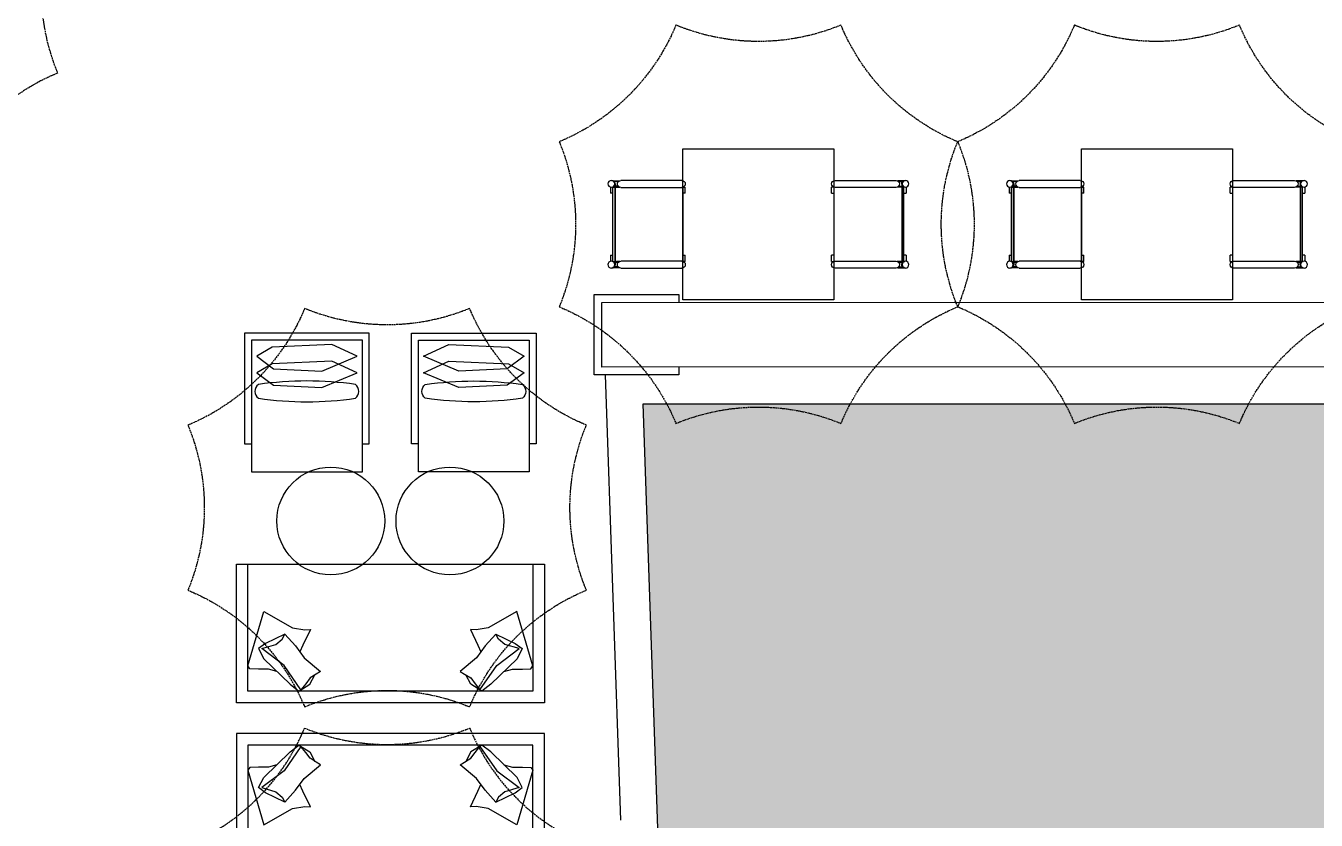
# Model space of a CAD drawing. Header units: millimetres. Extents: x -6033 to 120673, y -4970 to 90533.
# Drawn here: x 62877 to 71254, y 29224 to 34382 of the extents above; entities that cross this region are included whole.
import ezdxf

# ---------------------------------------------------------------- set-up
doc = ezdxf.new("R2010")
doc.units = ezdxf.units.MM
doc.linetypes.add('I-AR$0$ACAD_ISO02W100', pattern=[15, 12, -3])
for name, color, linetype in [('I-AR$0$3-地面', 8, 'Continuous'), ('I-AR$0$9-填充', 8, 'Continuous'), ('I-AR$0$FF-活动家具', 1, 'Continuous'), ('I-AR$0$L-ELEV-MARK', 253, 'Continuous'), ('I-AR$0$P-平面活动家具', 1, 'Continuous')]:
    doc.layers.add(name, color=color, linetype=linetype)
doc.layers.add('I-AR$0$I-SCOPE', color=252, linetype='Continuous', lineweight=35)
pattern_1 = [(90, (-273251.6522538068, 190733.4542391462), (-359.2102448, 359.2102448), [95.25, -623.1704896]), (45, (-273251.6522538068, 190733.4542391462), (-359.2102448427661, 359.2102448427661), [95.25, -412.75]), (135, (-273251.6522538068, 190733.4542391462), (-359.2102448427661, -359.2102448427661), [95.25, -412.75])]

# ---------------------------------------------------------------- blocks, each defined once
blk = doc.blocks.new('I-AR$0$pool-sofa')
at = {"layer": 'I-AR$0$P-平面活动家具'}
for points in [[(7569.645446275491, 29240.81226587633), (9569.645446275492, 29240.81226587633), (9569.645446275492, 30140.81226587633), (7569.645446275491, 30140.81226587633)], [(7644.645446275491, 29315.81226587633), (9494.645446275492, 29315.81226587633), (9494.645446275492, 30140.81226587633), (7644.645446275491, 30140.81226587633)]]:
    blk.add_lwpolyline(points, close=True, dxfattribs=at)
at = {"layer": 'I-AR$0$P-平面活动家具', "ltscale": 0.05}
for points in [[(7832.800743481449, 29443.53543106959), (7777.769579566418, 29458.84280850624), (7712.50853556313, 29458.14327797413), (7657.906206452403, 29461.9600401651), (7644.645446275491, 29479.58301202728), (7749.224546663593, 29833.74812315072), (7934.261296441588, 29726.56131630413), (8013.597204655495, 29713.76549831953), (8050.530895682182, 29716.36299936542), (8001.427003691336, 29614.14862435039), (7981.890629327142, 29570.84494636593)], [(9306.490149069534, 29443.53543106959), (9361.521312984565, 29458.84280850624), (9426.782356987853, 29458.14327797413), (9481.38468609858, 29461.9600401651), (9494.645446275492, 29479.58301202728), (9390.06634588739, 29833.74812315072), (9205.029596109394, 29726.56131630413), (9125.693687895488, 29713.76549831953), (9088.759996868801, 29716.36299936542), (9137.863888859647, 29614.14862435039), (9157.40026322384, 29570.84494636593)], [(7884.084236087975, 29686.25673113834), (7759.934822180657, 29625.10607598008), (7714.057348157351, 29592.1354078051), (7747.477051456633, 29526.75511458905), (7918.124435506251, 29360.31574755012), (7975.053166820783, 29315.81226587633), (8047.833063458223, 29360.54513162712), (8080.14926131544, 29421.92777728642)], [(9255.206656463008, 29686.25673113834), (9379.356070370326, 29625.10607598008), (9425.233544393632, 29592.1354078051), (9391.81384109435, 29526.75511458905), (9221.166457044732, 29360.31574755012), (9164.2377257302, 29315.81226587633), (9091.45782909276, 29360.54513162712), (9059.141631235543, 29421.92777728642)]]:
    blk.add_lwpolyline(points, dxfattribs=at)
for points in [[(8019.864115362971, 29363.31837857309), (7989.035032039682, 29324.4059700265), (7879.297535216071, 29483.26210530161), (7734.220356549208, 29592.1354078051), (7826.088429307579, 29619.6608544982), (7867.219264737038, 29653.29588639975), (7884.084236087975, 29686.25673113834), (7953.487036977486, 29609.46646813974), (8010.294221676812, 29532.22342459212), (8116.617022943682, 29443.74565028765), (8087.46006959681, 29426.54421303807), (8048.110757637259, 29401.69695080085)], [(9119.426777188011, 29363.31837857309), (9150.2558605113, 29324.4059700265), (9259.993357334912, 29483.26210530161), (9405.070536001775, 29592.1354078051), (9313.202463243404, 29619.6608544982), (9272.071627813944, 29653.29588639975), (9255.206656463008, 29686.25673113834), (9185.803855573497, 29609.46646813974), (9128.99667087417, 29532.22342459212), (9022.6738696073, 29443.74565028765), (9051.830822954173, 29426.54421303807), (9091.180134913724, 29401.69695080085)]]:
    blk.add_lwpolyline(points, close=True, dxfattribs=at)
blk = doc.blocks.new('I-AR$0$pool-chair')
at = {"layer": 'I-AR$0$P-平面活动家具'}
blk.add_lwpolyline([(7583.431403038206, 27375.4592798413), (8383.431403038148, 27375.45927984094), (8383.431403038156, 28325.45927984115), (7583.431403038211, 28325.45927984151)], close=True, dxfattribs=at)
for points in [[(7583.43140303821, 28125.45927984133), (7533.43140303821, 28125.45927984133), (7533.431403038183, 27325.45927984133), (8433.431403038183, 27325.45927984133), (8433.431403038188, 28125.45927984133), (8383.431403038154, 28125.45927984133)], [(7621.04293952445, 27611.40440998139), (7802.902928042509, 27527.29669840267), (8233.14011066156, 27546.28981285827), (8345.666630010122, 27611.25702909514), (8224.993877631896, 27702.29258525936), (7874.840591478445, 27718.57611960085), (7621.04293952445, 27611.40440998139)], [(7621.04293952445, 27492.02656301955), (7802.902928042509, 27407.91885144083), (8233.14011066156, 27426.91196589643), (8345.666630010122, 27491.8791821333), (8224.993877631896, 27582.91473829752), (7874.840591478445, 27599.19827263901), (7621.04293952445, 27492.02656301955)]]:
    blk.add_lwpolyline(points, dxfattribs=at)
for centre, radius, start, end in [((7670.931403038167, 27745.98108734847), 62.49999999998617, 126.8698976458505, 233.1301023541421), ((7983.431403038182, 25358.48108734848), 2462.500000000003, 81.82876644005023, 98.17123355994975), ((8295.9314030382, 27745.98108734847), 62.49999999998617, 306.8698976458361, 53.13010235418405), ((7983.431403038182, 30133.48108734849), 2462.500000000003, 261.828766440026, 278.1712335599741)]:
    blk.add_arc(centre, radius, start, end, dxfattribs=at)
blk = doc.blocks.new('I-AR$0$A$C5e96f56e')
at = {"layer": 'I-AR$0$L-ELEV-MARK', "color": 252, "linetype": 'I-AR$0$ACAD_ISO02W100'}
for centre, start, end in [((-989.9494936630363, 2389.94949366356), 270, 314.9999999976418), ((989.9494936595438, 2389.949493663502), 225, 270), ((-2389.949493663036, 989.9494936636183), 314.9999999976418, 0), ((2389.949493667344, 989.9494936636765), 180, 225), ((-2389.94949366292, -989.9494936589617), 0, 45), ((2389.949493667344, -989.9494936589035), 134.9999999976418, 180), ((-989.9494936630363, -2389.949493658787), 45, 90), ((989.9494936595438, -2389.949493658787), 90, 134.9999999976418)]:
    blk.add_arc(centre, 1400, start, end, dxfattribs=at)
blk = doc.blocks.new('I-AR$0$A$C68b9d67d')
at = {"layer": 'I-AR$0$FF-活动家具', "lineweight": -3}
for p, q in [((490, 980), (-490, 980)), ((-490, 980), (-490, 0)), ((490, 0), (490, 980)), ((-903.8014891920611, 772.2735385803971), (-945.071861829143, 772.2734983488917)), ((-910.2647635241738, 767.2733464604244), (-937.5260605944786, 767.2734752784017)), ((-893.4940581861883, 774.7733547083917), (-497.4940456291661, 774.7733780803974)), ((893.4940581861883, 774.7733547083917), (497.4940456291661, 774.7733780803974)), ((903.8014891920611, 772.2735385803971), (945.071861829143, 772.2734983488917)), ((910.2647635241738, 767.2733464604244), (937.5260605944786, 767.2734752784017)), ((-959.5480535561219, 690.9811339214211), (-944.5479755511042, 690.9811140713864)), ((-944.547908505192, 730.981123903417), (-949.5530758607201, 730.9811277983827)), ((-944.547908505192, 730.981123903417), (-932.8910927688703, 730.9817137384671)), ((-944.547908505192, 730.981123903417), (-944.5436566430144, 249.018889633473)), ((-932.8914111283375, 737.2733995032031), (-938.8353548096493, 737.2733874985133)), ((-932.892171552754, 752.3015446133795), (-932.8921437656973, 752.3015446133795)), ((-910.264582342119, 737.2734452013974), (-929.8921715812758, 737.2734055605833)), ((-929.8921715812758, 730.9818654839182), (-900.7730469707167, 730.9833389121341)), ((-900.7666938371258, 730.9811510624131), (-921.5477605761262, 730.9811432863935)), ((-497.4942410232034, 729.7733734163921), (-893.4942535790615, 729.7733500443865)), ((-489.9999735928141, 728.9811847929377), (-513.299824015121, 728.9811651573982)), ((-474.9998110290617, 730.981136125396), (-490.2217003321275, 730.9811378073646)), ((-490.0000266281422, 249.0188622171991), (-489.9999733718578, 730.9811377828592)), ((-489.9999777917983, 690.9811950495932), (-474.9998780752067, 690.9811262943549)), ((474.9998110290617, 730.981136125396), (490.2217003321275, 730.9811378073646)), ((489.9999777917983, 690.9811950495932), (474.9998780752067, 690.9811262943549)), ((490.0000266281422, 249.0188622171991), (489.9999733718578, 730.9811377828592)), ((489.9999735928141, 728.9811847929377), (513.299824015121, 728.9811651573982)), ((497.4942410232034, 729.7733734163921), (893.4942535790615, 729.7733500443865)), ((900.7666938371258, 730.9811510624131), (921.5477605761262, 730.9811432863935)), ((929.8921715812758, 730.9818654839182), (900.7730469707167, 730.9833389121341)), ((910.264582342119, 737.2734452013974), (929.8921715812758, 737.2734055605833)), ((944.547908505192, 730.981123903417), (932.8910927688703, 730.9817137384671)), ((932.8914111283375, 737.2733995032031), (938.8353548096493, 737.2733874985133)), ((932.892171552754, 752.3015446133795), (932.8921437656973, 752.3015446133795)), ((944.547908505192, 730.981123903417), (944.5436566430144, 249.018889633473)), ((944.547908505192, 730.981123903417), (949.5530758607201, 730.9811277983827)), ((959.5480535561219, 690.9811339214211), (944.5479755511042, 690.9811140713864)), ((-944.5480459132232, 289.0188655633829), (-959.5476440511411, 289.0188598263776)), ((-474.9999484370928, 289.0188777863514), (-490.0000222080853, 289.0188381823828)), ((474.9999484370928, 289.0188777863514), (490.0000222080853, 289.0188381823828)), ((944.5480459132232, 289.0188655633829), (959.5476440511411, 289.0188598263776)), ((-949.3063610862009, 249.0188476169715), (-944.5476373261772, 249.0188895983738)), ((-945.0720096365549, 207.7264521824545), (-903.8018175531179, 207.7262862343923)), ((-944.5436566430144, 249.018889633473), (-932.8667054718826, 249.0194804874482)), ((-932.86638704082, 242.7263763148221), (-938.7562481542118, 242.7263764931704)), ((-910.2643764910754, 212.7263554623933), (-937.526208138559, 212.7263959193369)), ((-929.8921715812758, 249.0196309988969), (-900.7593413868453, 249.0211051205406)), ((-910.264566140133, 242.7263756303582), (-929.8921715812758, 242.7263762247749)), ((-921.5479650301859, 249.0188751153764), (-900.7659427921753, 249.0188911703881)), ((-497.4940394051373, 205.2263431323809), (-893.4940561951371, 205.226379213389)), ((-893.4938608012162, 250.2263838773943), (-497.4938482451253, 250.2264072503895)), ((-490.0000266281422, 249.0188622171991), (-475.0000154831214, 249.0188679543789)), ((490.0000266281422, 249.0188622171991), (475.0000154831214, 249.0188679543789)), ((893.4938608012162, 250.2263838773943), (497.4938482451253, 250.2264072503895)), ((497.4940394051373, 205.2263431323809), (893.4940561951371, 205.226379213389)), ((929.8921715812758, 249.0196309988969), (900.7593413868453, 249.0211051205406)), ((921.5479650301859, 249.0188751153764), (900.7659427921753, 249.0188911703881)), ((945.0720096365549, 207.7264521824545), (903.8018175531179, 207.7262862343923)), ((910.2643764910754, 212.7263554623933), (937.526208138559, 212.7263959193369)), ((910.264566140133, 242.7263756303582), (929.8921715812758, 242.7263762247749)), ((932.86638704082, 242.7263763148221), (938.7562481542118, 242.7263764931704)), ((944.5436566430144, 249.018889633473), (932.8667054718826, 249.0194804874482)), ((949.3063610862009, 249.0188476169715), (944.5476373261772, 249.0188895983738)), ((-490, 0), (490, 0))]:
    blk.add_line(p, q, dxfattribs=at)
at = {"layer": 'I-AR$0$FF-活动家具', "color": 8, "lineweight": -3}
for p, q in [((-932.8656294622924, 227.7544740923913), (-932.892171552754, 752.3015446133795)), ((-929.8921715812758, 230.6983170952881), (-929.8921715812758, 749.301696441602)), ((929.8921715812758, 230.6983170952881), (929.8921715812758, 749.301696441602)), ((932.8656294622924, 227.7544740923913), (932.892171552754, 752.3015446133795))]:
    blk.add_line(p, q, dxfattribs=at)
at = {"layer": 'I-AR$0$FF-活动家具', "lineweight": -3, "flags": 128}
for points in [[(-959.5480535561219, 690.9811339214211), (-959.5480743171647, 691.1157019373495), (-959.5477868760936, 691.601774028386), (-959.5477361021331, 692.4335748663871), (-959.547831865144, 693.596411005361), (-959.5480278721079, 695.0694908093428), (-959.5478798971744, 696.8264339573798), (-959.5480319481576, 698.8360021973494), (-959.5478465710767, 701.0623875913443), (-959.5478338082321, 703.4657566263922), (-959.5477994740941, 706.0030991344247), (-959.5478810800705, 708.6293496433645), (-959.5476050411817, 711.2975740113761), (-959.5478823371232, 713.9601419583778), (-959.5477298821788, 716.5696775793913), (-959.547633822076, 719.0792979093967), (-959.5477740041679, 721.4445320144296), (-959.5479985731654, 723.6229642693652), (-959.5479340411257, 725.5757801614236), (-959.5479788840748, 727.2682930993615), (-959.5478766451124, 728.6700460154098), (-959.5477687981911, 729.7561705283588), (-959.547710647108, 730.507301903388), (-959.548040034133, 730.7804808133515)], [(-474.9998110290617, 730.981136125396), (-475.0000665291445, 730.9780106453691), (-474.9998028280679, 730.7527510063956), (-474.9997457291465, 730.1745603933814), (-474.999689029064, 729.2539704633527), (-474.9998329231748, 728.0072204723838), (-474.9998496721964, 726.4565628183773), (-474.9998094672337, 724.629838589346), (-474.9996370670851, 722.559560161375), (-475.0000461251475, 720.2826056474005), (-474.9996430661995, 717.8398275593645), (-475.000074375188, 715.2744911883492), (-474.9998349071248, 712.6325959663955), (-474.9998823471833, 709.9611610763823), (-474.999798282166, 707.3080207463936), (-475.0000816971296, 704.7204658423434), (-474.9997115471633, 702.2445808373741), (-474.999917952111, 699.9244972483721), (-474.999842233141, 697.8018660763628), (-474.9997732131742, 695.9143127513817), (-474.9997287821025, 694.2956576403813), (-474.9998553311452, 692.9748120053555), (-474.999909787206, 691.9752173263696), (-474.9997352451319, 691.3148114423966), (-474.9996942682192, 691.0054001343669), (-474.9998780752067, 690.9811262943549)], [(-959.5477098741103, 249.2135336563806), (-959.547723531141, 249.2472945683985), (-959.5477806301787, 249.8254851814127), (-959.5478415641701, 250.7461345653865), (-959.5476976701757, 251.992884557345), (-959.5476724541513, 253.5434233023552), (-959.5477126592305, 255.3701475313865), (-959.5478850591462, 257.4404259594157), (-959.5479516331106, 259.7173466064269), (-959.5478875262197, 262.1602774693747), (-959.5479276170954, 264.7255205203546), (-959.5476914520841, 267.3674496073509), (-959.5476397791645, 270.0388250444084), (-959.547728078207, 272.6920248284005), (-959.5479245281313, 275.2796053193742), (-959.5478190451395, 277.7555241914233), (-959.5476084072143, 280.0755483263638), (-959.5476841260679, 282.1981794983731), (-959.5477531461511, 284.0857328233542), (-959.5477933441289, 285.7043284804095), (-959.54767102818, 287.0252335693804), (-959.5476123391418, 288.0247687944211), (-959.5477868812159, 288.6851746783941), (-959.5478320911061, 288.9946454403689), (-959.5476440511411, 289.0188598263776)], [(-474.9999484370928, 289.0188777863514), (-474.9999234421412, 288.884250317351), (-474.9997394832317, 288.3982715463499), (-474.9997860242147, 287.5664112543454), (-474.9996944940649, 286.4036345693748), (-474.9999741201755, 284.930520899361), (-474.9996422291733, 283.1735521633527), (-474.9999658111483, 281.1639500563615), (-474.9996797891799, 278.9376579833915), (-474.9996967841871, 276.534348402347), (-474.9997268852312, 273.9969464403694), (-474.9996452791383, 271.3706959313713), (-474.9999170851661, 268.7024121093564), (-474.9996397891082, 266.0398441623547), (-474.9998007111717, 263.4304274493479), (-474.9998925371328, 260.9207476653974), (-474.9997565890662, 258.5555730143678), (-475.000003419118, 256.3770474393968), (-475.0000637180638, 254.4241720933933), (-475.0000273410697, 252.7317780623562), (-474.9996497142129, 251.3299995593843), (-474.9997575620655, 250.2438750463771), (-474.9998199461261, 249.4928031253512), (-474.9998296292033, 249.090109800396), (-475.0000154831214, 249.0188679543789)]]:
    blk.add_lwpolyline(points, dxfattribs=at)
at = {"layer": 'I-AR$0$FF-活动家具', "lineweight": -3}
for points in [[(474.9998110290617, 730.981136125396), (475.0000665291445, 730.9780106453691), (474.9998028280679, 730.7527510063956), (474.9997457291465, 730.1745603933814), (474.999689029064, 729.2539704633527), (474.9998329231748, 728.0072204723838), (474.9998496721964, 726.4565628183773), (474.9998094672337, 724.629838589346), (474.9996370670851, 722.559560161375), (475.0000461251475, 720.2826056474005), (474.9996430661995, 717.8398275593645), (475.000074375188, 715.2744911883492), (474.9998349071248, 712.6325959663955), (474.9998823471833, 709.9611610763823), (474.999798282166, 707.3080207463936), (475.0000816971296, 704.7204658423434), (474.9997115471633, 702.2445808373741), (474.999917952111, 699.9244972483721), (474.999842233141, 697.8018660763628), (474.9997732131742, 695.9143127513817), (474.9997287821025, 694.2956576403813), (474.9998553311452, 692.9748120053555), (474.999909787206, 691.9752173263696), (474.9997352451319, 691.3148114423966), (474.9996942682192, 691.0054001343669), (474.9998780752067, 690.9811262943549)], [(959.5480535561219, 690.9811339214211), (959.5480743171647, 691.1157019373495), (959.5477868760936, 691.601774028386), (959.5477361021331, 692.4335748663871), (959.547831865144, 693.596411005361), (959.5480278721079, 695.0694908093428), (959.5478798971744, 696.8264339573798), (959.5480319481576, 698.8360021973494), (959.5478465710767, 701.0623875913443), (959.5478338082321, 703.4657566263922), (959.5477994740941, 706.0030991344247), (959.5478810800705, 708.6293496433645), (959.5476050411817, 711.2975740113761), (959.5478823371232, 713.9601419583778), (959.5477298821788, 716.5696775793913), (959.547633822076, 719.0792979093967), (959.5477740041679, 721.4445320144296), (959.5479985731654, 723.6229642693652), (959.5479340411257, 725.5757801614236), (959.5479788840748, 727.2682930993615), (959.5478766451124, 728.6700460154098), (959.5477687981911, 729.7561705283588), (959.547710647108, 730.507301903388), (959.548040034133, 730.7804808133515)], [(474.9999484370928, 289.0188777863514), (474.9999234421412, 288.884250317351), (474.9997394832317, 288.3982715463499), (474.9997860242147, 287.5664112543454), (474.9996944940649, 286.4036345693748), (474.9999741201755, 284.930520899361), (474.9996422291733, 283.1735521633527), (474.9999658111483, 281.1639500563615), (474.9996797891799, 278.9376579833915), (474.9996967841871, 276.534348402347), (474.9997268852312, 273.9969464403694), (474.9996452791383, 271.3706959313713), (474.9999170851661, 268.7024121093564), (474.9996397891082, 266.0398441623547), (474.9998007111717, 263.4304274493479), (474.9998925371328, 260.9207476653974), (474.9997565890662, 258.5555730143678), (475.000003419118, 256.3770474393968), (475.0000637180638, 254.4241720933933), (475.0000273410697, 252.7317780623562), (474.9996497142129, 251.3299995593843), (474.9997575620655, 250.2438750463771), (474.9998199461261, 249.4928031253512), (474.9998296292033, 249.090109800396), (475.0000154831214, 249.0188679543789)], [(959.5477098741103, 249.2135336563806), (959.547723531141, 249.2472945683985), (959.5477806301787, 249.8254851814127), (959.5478415641701, 250.7461345653865), (959.5476976701757, 251.992884557345), (959.5476724541513, 253.5434233023552), (959.5477126592305, 255.3701475313865), (959.5478850591462, 257.4404259594157), (959.5479516331106, 259.7173466064269), (959.5478875262197, 262.1602774693747), (959.5479276170954, 264.7255205203546), (959.5476914520841, 267.3674496073509), (959.5476397791645, 270.0388250444084), (959.547728078207, 272.6920248284005), (959.5479245281313, 275.2796053193742), (959.5478190451395, 277.7555241914233), (959.5476084072143, 280.0755483263638), (959.5476841260679, 282.1981794983731), (959.5477531461511, 284.0857328233542), (959.5477933441289, 285.7043284804095), (959.54767102818, 287.0252335693804), (959.5476123391418, 288.0247687944211), (959.5477868812159, 288.6851746783941), (959.5478320911061, 288.9946454403689), (959.5476440511411, 289.0188598263776)]]:
    blk.add_lwpolyline(points, dxfattribs=at)
for centre, radius in [((-954.8641453421442, 752.3015446133795), 21.97197378941146), ((954.8641453421442, 752.3015446133795), 21.97197378941146), ((-954.8376211670693, 227.7544740923913), 21.9719917048623), ((954.8376211670693, 227.7544740923913), 21.9719917048623)]:
    blk.add_circle(centre, radius, dxfattribs=at)
for centre, radius, start, end in [((-954.8641453421442, 749.3015446414938), 24.97197376128329, 0.0003482896218667753, 90), ((-893.4940840501804, 752.2733999453485), 22.50000000000057, 90, 270), ((-497.4940840501804, 752.2733999453485), 22.50000000000043, 270, 90), ((497.4940840501804, 752.2733999453485), 22.50000000000043, 90, 270), ((893.4940840501804, 752.2733999453485), 22.50000000000057, 270, 90), ((954.8641453421442, 749.3015446414938), 24.97197376128329, 90, 179.9996517103781), ((-954.8641453421442, 230.6984688953962), 24.97197376128329, 270, 359.9996517070431), ((-893.4940840501804, 227.7263631443493), 22.50000000000043, 90, 270), ((-497.4940840501804, 227.7263631443493), 22.50000000000043, 270, 90), ((497.4940840501804, 227.7263631443493), 22.50000000000043, 90, 270), ((893.4940840501804, 227.7263631443493), 22.50000000000043, 270, 90), ((954.8641453421442, 230.6984688953962), 24.97197376128329, 180.0003482929569, 270)]:
    blk.add_arc(centre, radius, start, end, dxfattribs=at)
blk = doc.blocks.new('I-AR')
at = {"layer": 'I-AR$0$9-填充'}
h = blk.add_hatch(dxfattribs=at)
h.set_pattern_fill('GRASS', color=256, scale=20)
h.set_pattern_definition(pattern_1)
edge = h.paths.add_edge_path()
edge.add_line((96200, 65940), (67080, 65940))
edge.add_line((67080, 65940), (67098.56772479462, 65404.42143392797))
edge.add_arc((66800.59285495663, 58350.82716810788), 7059.885345376705, 59.555843105020074, 87.58101235503852, ccw=False)
edge.add_arc((66906.49363074219, 58690.435928249), 6713.926906089807, -7.215279069314988, 58.866463392851585, ccw=False)
edge.add_arc((66662.11441001808, 58632.79464086366), 6949.686958628766, 311.2033822070371, 353.509241579528, ccw=False)
edge.add_line((71240.10862691654, 53404.01679389164), (71240.10862691654, 51864.1770050895))
edge.add_arc((67179.426417273, 51841.1126786668), 4060.747710812019, -50.80688439189572, 0.32543161034237755, ccw=False)
edge.add_arc((73234.28660323424, 55945.38266907228), 8047.017238033767, 244.3073907732731, 262.3810128212969)
edge.add_arc((72594.40225089621, 52652.27799340905), 4702.300663284884, 264.7896409812221, 298.7984684725511)
edge.add_arc((72620.93916342175, 53741.83595042868), 5670.870263654464, 293.2517854655098, 330.6093027463011)
edge.add_arc((73250.80273834476, 52752.0384155091), 4669.216621075791, 337.4147043296702, 357.6494503984037)
edge.add_arc((84681.55240436131, 51782.82073227296), 6810.015933267933, 142.3864570404765, 173.4423989128501, ccw=False)
edge.add_arc((84374.33677422674, 52142.85514023763), 6347.66766899079, 93.15542869634908, 143.2683220727298, ccw=False)
edge.add_arc((84658.98816873273, 52466.32591896318), 6047.901985582997, 43.873240230559304, 96.0179040917115, ccw=False)
edge.add_arc((84453.25547138369, 51889.92360785799), 6601.338333766303, -39.79963821011472, 46.242770026181006, ccw=False)
edge.add_arc((81977.60784296179, 54545.90765867641), 10213.63518444022, 299.3577383532407, 317.6421154930655, ccw=False)
edge.add_arc((89994.78118272172, 40495.08083228706), 5964.052808016905, 120.308866941474, 149.0495847369888)
edge.add_arc((87881.37239511451, 41845.80067141893), 3457.635540556235, 150.2340941762149, 180.1543724875687)
edge.add_arc((85724.12870252365, 42303.87885726741), 1381.826173200813, 199.7699118248811, 246.5201334327749)
edge.add_arc((82877.2327868999, 37779.21967953871), 3985.327974789196, -35.309581790730476, 54.816404415500074, ccw=False)
edge.add_arc((80299.08139790548, 40760.85994444831), 7869.279253358517, 301.873360268039, 317.80806438167986, ccw=False)
edge.add_arc((84638.83056885703, 33541.60470388152), 567.3400906768735, 108.9700077243262, 192.3596683134018)
edge.add_arc((84831.74482778413, 33583.87731577703), 764.8315715407028, 192.3596683134025, 228.2216972283975)
edge.add_arc((87824.90804032749, 35941.96613408843), 4565.624419428991, 219.897175101431, 247.6207879858491)
edge.add_arc((89768.45910380734, 40705.18112126525), 9710.085716633463, 247.7172706748629, 260.9367800147598)
edge.add_arc((85123.5449576187, 20762.35167126564), 10812.49754468073, 51.718316115996686, 73.25431967458098, ccw=False)
edge.add_arc((87587.82646075264, 24098.68160498494), 6668.18964409117, 6.697701199655683, 50.579299126780086, ccw=False)
edge.add_line((94210.50790942414, 24876.39849369839), (96200.00000000047, 24876.39849369839))
edge.add_line((96200, 24876.39849369839), (96200, 65940))
h.paths.add_polyline_path([(79188.21396048786, 58194.70486277889), (76733.91714635445, 58362.11796900173), (76901.33025257709, 60816.41478313503), (79355.6270667105, 60649.00167691219)], flags=16)
h.paths.add_polyline_path([(78974.39963007392, 58439.82408297478), (76979.03636655072, 58575.93229941613), (77115.14458299195, 60571.29556293912), (79110.50784651516, 60435.1873464978)], flags=0)
h = blk.add_hatch(dxfattribs=at)
h.set_pattern_fill('GRASS', color=256, scale=20)
h.set_pattern_definition(pattern_1)
h.paths.add_polyline_path([(82970.85774405254, 31762.22691686291, -0.06974068509135774), (81905.87884305092, 33506.05024618097, -0.2082086757244713), (79301.87741255248, 35442.32384655465), (72050.9593638531, 35442.32384655465), (72051.2404052671, 31926.70019072731), (66885.50936689926, 31926.28723857456), (66977.50874201534, 29234.8271883791, -0.4105332614492804), (64310.95295789326, 26214.41731862529), (60769.0301765264, 26214.41731862529), (60769.0301765264, 24876.39849369839), (92352.96776823932, 24876.39849369839, 0.1812807818631404), (90667.4007597263, 27817.23473441729, 0.09055463048094745), (87816.21493508434, 29321.27920815698, -0.05403998979383205), (85422.26934502507, 30004.0076042047, -0.1194171545799008)])
at = {"layer": 'I-AR$0$I-SCOPE'}
h = blk.add_hatch(dxfattribs=at)
h.set_pattern_fill('ANSI31', color=256, scale=200)
h.set_pattern_definition([(45, (0, 0), (-449.0128060534577, 449.0128060534577), [])])
h.paths.add_polyline_path([(63300.00000000001, 72640), (66630, 72640), (66630, 70889.38256153524), (90600, 70889.99999999999), (90600, 66390.00000000001), (96650.00000000001, 66390.00000000001), (96650, 24876.39849369839), (18340, 24876.39849369839), (18340, 66390), (48090, 66390), (48090, 72640), (51400, 72640), (51400, 72649.88673694879), (52869.5, 72649.88673694879), (52869.5, 72640), (55240.00000000001, 72640), (55240.00000000001, 72790.00000000013), (59460, 72790.00000000013), (59460, 72640), (61830.5, 72640), (61830.5, 72649.88673694879), (63300, 72649.88673694879)], flags=16)
h.paths.add_polyline_path([(7330, 0), (7330, -1770), (11180, -1770), (11180, 0), (18450, 0), (18449.99999999991, 2899.999999999971), (27550, 2899.999999999971), (27550, 18090), (37037.33127936907, 18090), (37037.33127936907, 17350), (96200, 17350), (96200, 18120), (114640, 18120), (114640, 84500), (0, 84500), (0, 0)])
at = {"layer": 'I-AR$0$3-地面', "color": 3}
for points in [[(66977.59957363317, 29232.1698913021), (66885.50936689926, 31926.28723857456), (72051.2404052671, 31926.70019072731), (72050.9593638531, 35442.32384655465), (79295.48317287723, 35442.32384655465)], [(67115.97204760415, 32166.64150802614), (67115.97204760415, 32116.68098444593), (66565.97204760415, 32116.68098444593), (66565.97204760415, 32636.68098444593), (67115.97204760415, 32636.68098444593), (67115.97204760415, 32586.64150802614)]]:
    blk.add_lwpolyline(points, dxfattribs=at)
blk.add_lwpolyline([(71810.97420350602, 32166.68098444593), (66615.97204760415, 32166.26569233957), (66615.97204760415, 32586.26569233957), (71810.97420350602, 32586.68098444593)], close=True, dxfattribs=at)
at = {"layer": 'I-AR$0$3-地面'}
blk.add_lwpolyline([(66638.86116800224, 32116.68098444593), (66737.73965964, 29223.97100973176)], dxfattribs=at)
at = {"layer": 'I-AR$0$3-地面', "color": 3}
blk.add_arc((64114.90448368387, 29074.78141853068), 2867.074778980775, 274.0961621443578, 3.255535475864044, dxfattribs=at)
at = {"layer": 'I-AR$0$P-平面活动家具'}
for centre in [(64856.82049372932, 31166.662020257), (65630.45772368973, 31166.662020257)]:
    blk.add_circle(centre, 350, dxfattribs=at)
at = {"layer": 'I-AR$0$L-ELEV-MARK'}
for p, rotation in [((61789.82599889953, 34610.48944725422), 247.5), ((65222.59357572207, 28528.89581458125), 337.4999999999907)]:
    blk.add_blockref('I-AR$0$A$C5e96f56e', p, dxfattribs=dict(at, rotation=rotation))
for name, p, xscale, rotation in [('I-AR$0$A$C5e96f56e', (67633.15781858563, 33093.27815404625), -0.9999999999999998, 22.49999999999992), ('I-AR$0$A$C5e96f56e', (70220.02050962439, 33093.27815404907), -0.9999999999999998, 22.49999999999992), ('I-AR$0$A$C68b9d67d', (67633.1578185861, 33583.27815404907), -1, 180), ('I-AR$0$A$C68b9d67d', (70220.02050962532, 33583.27815405189), -1, 180), ('I-AR$0$A$C5e96f56e', (65222.59357572254, 31253.33142675328), -0.9999999999999992, 202.5)]:
    blk.add_blockref(name, p, dxfattribs=dict(at, xscale=xscale, rotation=rotation))
at = {"layer": 'I-AR$0$P-平面活动家具', "yscale": 0.8999999999999998, "zscale": 0.8999999999999998, "rotation": 180}
for p, xscale in [((71886.86101194238, 56979.57537211743), 0.8999999999999998), ((58600.41720547667, 56979.57537211743), -0.8999999999999998)]:
    blk.add_blockref('I-AR$0$pool-chair', p, dxfattribs=dict(at, xscale=xscale))
at = {"layer": 'I-AR$0$P-平面活动家具', "xscale": -1}
blk.add_blockref('I-AR$0$pool-sofa', (73813.28455498489, 745.8497543807316), dxfattribs=at)
at = {"layer": 'I-AR$0$P-平面活动家具', "rotation": 180}
blk.add_blockref('I-AR$0$pool-sofa', (73813.28455498489, 59027.47428613339), dxfattribs=at)

msp = doc.modelspace()

# ---------------------------------------------------------------- block references
msp.add_blockref('I-AR', (0, 0))

doc.saveas('drawing.dxf')
